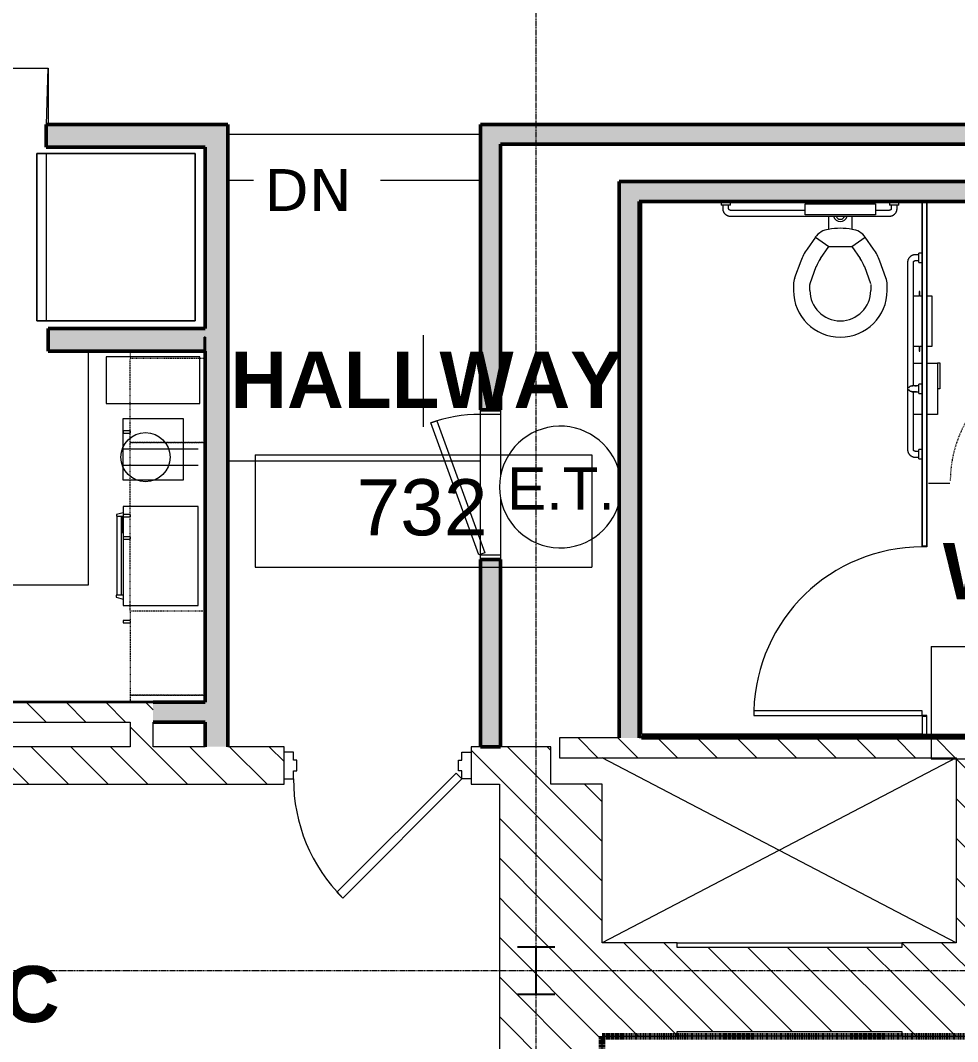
# Model space of a CAD drawing. Header units: inches. Extents: x -1106 to 1409, y -1111 to 918.
# Drawn here: x 0.9 to 201.2, y -244.4 to -26.2 of the extents above; entities that cross this region are included whole.
import ezdxf

# ---------------------------------------------------------------- set-up
doc = ezdxf.new("R2010")
doc.units = ezdxf.units.IN
doc.header["$MEASUREMENT"] = 0
for name, pattern in [('Dash', [0.25, 0.125, -0.125]), ('Double Dash 3_8_', [1, 0.375, -0.125, 0.125, -0.125, 0.125, -0.125]), ('Grid Line 1_4_', [0.4375, 0.25, -0.0625, 0.0625, -0.0625])]:
    doc.linetypes.add(name, pattern=pattern)
for name, color, linetype, lineweight in [('A-ANNO-NOTE', 131, 'Continuous', 9), ('A-AREA', 32, 'Continuous', 9), ('A-AREA-IDEN', 2, 'Continuous', 9), ('A-DETL', 90, 'Continuous', 13), ('A-DETL-THIN', 151, 'Continuous', 13), ('A-DOOR', 31, 'Continuous', 13), ('A-DOOR-FRAM', 31, 'Continuous', 20), ('A-FLOR-LEVL', 51, 'Continuous', 9), ('A-FLOR-LEVL-TEXT', 2, 'Continuous', 9), ('A-GENM', 13, 'Continuous', 9), ('A-WALL', 113, 'Continuous', 13), ('A-WALL-PATT', 111, 'Continuous', 13), ('I-WALL', 2, 'Continuous', 13), ('P-SANR-FIXT', 6, 'Continuous', 9), ('Q-CASE', 31, 'Continuous', 9), ('Q-SPCQ', 91, 'Continuous', 13), ('S-COLS-SYMB', 171, 'Continuous', 20), ('S-GRID', 1, 'Continuous', 9)]:
    doc.layers.add(name, color=color, linetype=linetype, lineweight=lineweight)
doc.styles.add('Arial', font='arial.ttf', dxfattribs={"height": 9})
doc.styles.add('Arial_3', font='arial.ttf', dxfattribs={"height": 12})
doc.styles.add('Arial_B', font='arialbd.ttf', dxfattribs={"height": 12})
doc.styles.add('Verdana', font='verdana.ttf', dxfattribs={"height": 9})
pattern_1 = [(135, (0, 0), (-4.24264, -4.24264), [])]
pattern_2 = [(45, (0, 0), (-8.4853, 8.4853), []), (135, (0, 0), (-8.4853, -8.4853), [])]

# ---------------------------------------------------------------- blocks, each defined once
blk = doc.blocks.new('Single-HM Frame - Stair Exst_ 36_-1031092-7TH FLOOR TELECOM UNDERFLOOR ROUTING PLAN')
at = {"layer": 'A-DOOR', "color": 53, "lineweight": 9}
for p, q in [((-18, 2.87), (7.46, 28.33)), ((8.7, 27.09), (-16.76, 1.64)), ((7.46, 28.33), (8.7, 27.09)), ((-16.76, 1.64), (-18, 2.87))]:
    blk.add_line(p, q, dxfattribs=at)
blk.add_arc((-18, 2.87), 36, 360, 44.99, dxfattribs=at)
at = {"layer": 'A-DOOR-FRAM', "color": 133}
for p, q in [((-20, 2.87), (-18, 2.87)), ((-18, 2.87), (-18, 1.12)), ((18, 2.87), (18, 1.12)), ((20, 2.87), (18, 2.87)), ((-18, 1.12), (-17.25, 1.12)), ((-17.25, 1.12), (-17.25, -1.12)), ((17.25, 1.12), (17.25, -1.12)), ((18, 1.12), (17.25, 1.12)), ((-18, -1.12), (-18, -2.87)), ((-17.25, -1.12), (-18, -1.12)), ((17.25, -1.12), (18, -1.12)), ((18, -1.12), (18, -2.87)), ((-18, -2.87), (-20, -2.87)), ((18, -2.87), (20, -2.87))]:
    blk.add_line(p, q, dxfattribs=at)
blk = doc.blocks.new('Grab Bar-Toilet - Standard-1416153-7TH FLOOR TELECOM UNDERFLOOR ROUTING PLAN')
at = {"layer": 'Q-SPCQ', "lineweight": 9}
for p, q in [((-43, 0), (-43, -0.75)), ((-41, -0.75), (-43, -0.75)), ((-42.62, -0.75), (-42.62, -1.5)), ((-41.37, -1.5), (-41.37, -0.75)), ((-41, -0.75), (-41, 0)), ((-25, -1.88), (-41, -1.88)), ((-7, -1.88), (-10, -1.88)), ((-7, 0), (-7, -0.75)), ((-5, -0.75), (-7, -0.75)), ((-6.62, -0.75), (-6.62, -1.5)), ((-5.38, -1.5), (-5.38, -0.75)), ((-5, -0.75), (-5, 0)), ((-41, -3.13), (-7, -3.13)), ((-3.13, -13), (-3.13, -53)), ((-1.88, -39.38), (-1.88, -13)), ((-0.75, -11.37), (-1.5, -11.37)), ((-1.5, -12.63), (-0.75, -12.63)), ((0, -11), (-0.75, -11)), ((-0.75, -13), (-0.75, -11)), ((-0.75, -13), (0, -13)), ((-1.88, -53), (-1.88, -40.59)), ((-0.75, -53.38), (-1.5, -53.38)), ((0, -53), (-0.75, -53)), ((-0.75, -55), (-0.75, -53)), ((-1.5, -54.63), (-0.75, -54.63)), ((-0.75, -55), (0, -55))]:
    blk.add_line(p, q, dxfattribs=at)
at = {"layer": 'Q-SPCQ', "color": 53, "lineweight": 9}
for p, q in [((0, -39), (-0.75, -39)), ((-0.75, -41), (-0.75, -39)), ((-0.75, -39.38), (-1.25, -39.38)), ((-1.25, -40.63), (-0.75, -40.63)), ((-0.75, -41), (0, -41))]:
    blk.add_line(p, q, dxfattribs=at)
at = {"layer": 'Q-SPCQ', "lineweight": 9, "flags": 128}
for points in [[(-42.62, -1.5), (-42.62, -1.56), (-42.62, -1.63), (-42.61, -1.69), (-42.6, -1.76), (-42.59, -1.82), (-42.58, -1.89), (-42.56, -1.95), (-42.54, -2.01), (-42.52, -2.07), (-42.5, -2.13), (-42.47, -2.19), (-42.44, -2.25), (-42.41, -2.31), (-42.38, -2.36), (-42.34, -2.42), (-42.3, -2.47), (-42.26, -2.52), (-42.22, -2.57), (-42.18, -2.62), (-42.13, -2.67), (-42.08, -2.71), (-42.04, -2.75), (-41.98, -2.79), (-41.93, -2.83), (-41.88, -2.87), (-41.82, -2.9), (-41.77, -2.93), (-41.71, -2.96), (-41.65, -2.99), (-41.59, -3.01), (-41.53, -3.04), (-41.47, -3.06), (-41.4, -3.07), (-41.34, -3.09), (-41.28, -3.1), (-41.21, -3.11), (-41.15, -3.12), (-41.08, -3.12), (-41.02, -3.13), (-41, -3.13)], [(-41, -1.88), (-41.01, -1.87), (-41.03, -1.87), (-41.04, -1.87), (-41.06, -1.87), (-41.07, -1.87), (-41.09, -1.86), (-41.1, -1.86), (-41.12, -1.86), (-41.13, -1.85), (-41.15, -1.85), (-41.16, -1.84), (-41.17, -1.83), (-41.19, -1.83), (-41.2, -1.82), (-41.21, -1.81), (-41.22, -1.8), (-41.24, -1.79), (-41.25, -1.78), (-41.26, -1.77), (-41.27, -1.76), (-41.28, -1.75), (-41.29, -1.74), (-41.3, -1.73), (-41.31, -1.72), (-41.32, -1.7), (-41.32, -1.69), (-41.33, -1.68), (-41.34, -1.66), (-41.34, -1.65), (-41.35, -1.64), (-41.35, -1.62), (-41.36, -1.61), (-41.36, -1.59), (-41.37, -1.58), (-41.37, -1.56), (-41.37, -1.55), (-41.37, -1.53), (-41.37, -1.52), (-41.37, -1.5), (-41.37, -1.5)], [(-7, -3.13), (-6.94, -3.12), (-6.87, -3.12), (-6.81, -3.11), (-6.74, -3.1), (-6.68, -3.09), (-6.61, -3.08), (-6.55, -3.06), (-6.49, -3.04), (-6.43, -3.02), (-6.37, -3), (-6.31, -2.97), (-6.25, -2.94), (-6.19, -2.91), (-6.14, -2.88), (-6.08, -2.84), (-6.03, -2.8), (-5.98, -2.76), (-5.93, -2.72), (-5.88, -2.68), (-5.83, -2.63), (-5.79, -2.58), (-5.75, -2.54), (-5.71, -2.48), (-5.67, -2.43), (-5.63, -2.38), (-5.6, -2.32), (-5.57, -2.27), (-5.54, -2.21), (-5.51, -2.15), (-5.49, -2.09), (-5.46, -2.03), (-5.44, -1.97), (-5.43, -1.9), (-5.41, -1.84), (-5.4, -1.78), (-5.39, -1.71), (-5.38, -1.65), (-5.38, -1.58), (-5.38, -1.52), (-5.38, -1.5)], [(-6.62, -1.5), (-6.63, -1.51), (-6.63, -1.53), (-6.63, -1.54), (-6.63, -1.56), (-6.63, -1.57), (-6.64, -1.59), (-6.64, -1.6), (-6.64, -1.62), (-6.65, -1.63), (-6.65, -1.65), (-6.66, -1.66), (-6.67, -1.67), (-6.67, -1.69), (-6.68, -1.7), (-6.69, -1.71), (-6.7, -1.72), (-6.71, -1.74), (-6.72, -1.75), (-6.73, -1.76), (-6.74, -1.77), (-6.75, -1.78), (-6.76, -1.79), (-6.77, -1.8), (-6.78, -1.81), (-6.8, -1.82), (-6.81, -1.82), (-6.82, -1.83), (-6.84, -1.84), (-6.85, -1.84), (-6.86, -1.85), (-6.88, -1.85), (-6.89, -1.86), (-6.91, -1.86), (-6.92, -1.87), (-6.94, -1.87), (-6.95, -1.87), (-6.97, -1.87), (-6.98, -1.87), (-7, -1.88), (-7, -1.88)], [(-1.5, -11.37), (-1.56, -11.38), (-1.63, -11.38), (-1.69, -11.39), (-1.76, -11.4), (-1.82, -11.41), (-1.89, -11.42), (-1.95, -11.44), (-2.01, -11.46), (-2.07, -11.48), (-2.13, -11.5), (-2.19, -11.53), (-2.25, -11.56), (-2.31, -11.59), (-2.36, -11.62), (-2.42, -11.66), (-2.47, -11.7), (-2.52, -11.74), (-2.57, -11.78), (-2.62, -11.82), (-2.67, -11.87), (-2.71, -11.92), (-2.75, -11.96), (-2.79, -12.02), (-2.83, -12.07), (-2.87, -12.12), (-2.9, -12.18), (-2.93, -12.23), (-2.96, -12.29), (-2.99, -12.35), (-3.01, -12.41), (-3.04, -12.47), (-3.06, -12.53), (-3.07, -12.6), (-3.09, -12.66), (-3.1, -12.72), (-3.11, -12.79), (-3.12, -12.85), (-3.12, -12.92), (-3.13, -12.98), (-3.13, -13)], [(-1.88, -13), (-1.87, -12.99), (-1.87, -12.97), (-1.87, -12.96), (-1.87, -12.94), (-1.87, -12.93), (-1.86, -12.91), (-1.86, -12.9), (-1.86, -12.88), (-1.85, -12.87), (-1.85, -12.85), (-1.84, -12.84), (-1.83, -12.83), (-1.83, -12.81), (-1.82, -12.8), (-1.81, -12.79), (-1.8, -12.78), (-1.79, -12.76), (-1.78, -12.75), (-1.77, -12.74), (-1.76, -12.73), (-1.75, -12.72), (-1.74, -12.71), (-1.73, -12.7), (-1.72, -12.69), (-1.7, -12.68), (-1.69, -12.68), (-1.68, -12.67), (-1.66, -12.66), (-1.65, -12.66), (-1.64, -12.65), (-1.62, -12.65), (-1.61, -12.64), (-1.59, -12.64), (-1.58, -12.63), (-1.56, -12.63), (-1.55, -12.63), (-1.53, -12.63), (-1.52, -12.63), (-1.5, -12.63), (-1.5, -12.63)], [(-3.13, -53), (-3.12, -53.06), (-3.12, -53.13), (-3.11, -53.19), (-3.1, -53.26), (-3.09, -53.32), (-3.08, -53.39), (-3.06, -53.45), (-3.04, -53.51), (-3.02, -53.57), (-3, -53.63), (-2.97, -53.69), (-2.94, -53.75), (-2.91, -53.81), (-2.88, -53.86), (-2.84, -53.92), (-2.8, -53.97), (-2.76, -54.02), (-2.72, -54.07), (-2.68, -54.12), (-2.63, -54.17), (-2.58, -54.21), (-2.54, -54.25), (-2.48, -54.29), (-2.43, -54.33), (-2.38, -54.37), (-2.32, -54.4), (-2.27, -54.43), (-2.21, -54.46), (-2.15, -54.49), (-2.09, -54.51), (-2.03, -54.54), (-1.97, -54.56), (-1.9, -54.57), (-1.84, -54.59), (-1.78, -54.6), (-1.71, -54.61), (-1.65, -54.62), (-1.58, -54.62), (-1.52, -54.63), (-1.5, -54.63)], [(-1.5, -53.38), (-1.51, -53.37), (-1.53, -53.37), (-1.54, -53.37), (-1.56, -53.37), (-1.57, -53.37), (-1.59, -53.36), (-1.6, -53.36), (-1.62, -53.36), (-1.63, -53.35), (-1.65, -53.35), (-1.66, -53.34), (-1.67, -53.33), (-1.69, -53.33), (-1.7, -53.32), (-1.71, -53.31), (-1.72, -53.3), (-1.74, -53.29), (-1.75, -53.28), (-1.76, -53.27), (-1.77, -53.26), (-1.78, -53.25), (-1.79, -53.24), (-1.8, -53.23), (-1.81, -53.22), (-1.82, -53.2), (-1.82, -53.19), (-1.83, -53.18), (-1.84, -53.16), (-1.84, -53.15), (-1.85, -53.14), (-1.85, -53.12), (-1.86, -53.11), (-1.86, -53.09), (-1.87, -53.08), (-1.87, -53.06), (-1.87, -53.05), (-1.87, -53.03), (-1.87, -53.02), (-1.88, -53), (-1.88, -53)]]:
    blk.add_lwpolyline(points, dxfattribs=at)
at = {"layer": 'Q-SPCQ', "color": 53, "lineweight": 9, "flags": 128}
for points in [[(-2.85, -39.83), (-2.84, -39.8), (-2.83, -39.78), (-2.83, -39.76), (-2.82, -39.73), (-2.8, -39.71), (-2.79, -39.69), (-2.78, -39.67), (-2.77, -39.65), (-2.75, -39.63), (-2.74, -39.61), (-2.72, -39.59), (-2.7, -39.57), (-2.69, -39.55), (-2.67, -39.53), (-2.65, -39.52), (-2.63, -39.5), (-2.61, -39.49), (-2.59, -39.47), (-2.57, -39.46), (-2.54, -39.45), (-2.52, -39.44), (-2.5, -39.43), (-2.48, -39.42), (-2.45, -39.41), (-2.43, -39.4), (-2.41, -39.39), (-2.38, -39.39), (-2.36, -39.38), (-2.33, -39.38), (-2.31, -39.38), (-2.28, -39.38), (-2.26, -39.38), (-2.25, -39.38)], [(-2.25, -40.63), (-2.27, -40.62), (-2.3, -40.62), (-2.32, -40.62), (-2.35, -40.62), (-2.37, -40.61), (-2.4, -40.61), (-2.42, -40.6), (-2.45, -40.59), (-2.47, -40.58), (-2.49, -40.58), (-2.52, -40.57), (-2.54, -40.55), (-2.56, -40.54), (-2.58, -40.53), (-2.6, -40.52), (-2.62, -40.5), (-2.64, -40.49), (-2.66, -40.47), (-2.68, -40.45), (-2.7, -40.44), (-2.72, -40.42), (-2.73, -40.4), (-2.75, -40.38), (-2.76, -40.36), (-2.78, -40.34), (-2.79, -40.32), (-2.8, -40.29), (-2.81, -40.27), (-2.82, -40.25), (-2.83, -40.23), (-2.84, -40.2), (-2.85, -40.18)], [(-2.25, -39.38), (-2.25, -39.38), (-2.25, -39.38), (-2.24, -39.38), (-2.24, -39.38), (-2.23, -39.38), (-2.22, -39.38), (-2.21, -39.38), (-2.2, -39.38), (-2.19, -39.38), (-2.17, -39.38), (-2.15, -39.38), (-2.14, -39.38), (-2.12, -39.38), (-2.1, -39.38), (-2.08, -39.38), (-2.05, -39.38), (-2.03, -39.38)], [(-1.25, -39.38), (-1.29, -39.38), (-1.33, -39.38), (-1.37, -39.38), (-1.41, -39.38), (-1.45, -39.38), (-1.49, -39.38), (-1.53, -39.38), (-1.56, -39.38), (-1.6, -39.38), (-1.64, -39.38), (-1.68, -39.38), (-1.71, -39.38), (-1.75, -39.38), (-1.78, -39.38), (-1.81, -39.38), (-1.85, -39.38), (-1.88, -39.38), (-1.91, -39.38), (-1.94, -39.38), (-1.97, -39.38), (-1.99, -39.38), (-2.02, -39.38), (-2.05, -39.38), (-2.07, -39.38), (-2.09, -39.38), (-2.11, -39.38), (-2.13, -39.38), (-2.15, -39.38), (-2.17, -39.38), (-2.18, -39.38), (-2.2, -39.38), (-2.21, -39.38), (-2.22, -39.38), (-2.23, -39.38), (-2.24, -39.38), (-2.24, -39.38), (-2.25, -39.38), (-2.25, -39.38), (-2.25, -39.38)], [(-1.25, -40.63), (-1.29, -40.63), (-1.33, -40.63), (-1.37, -40.63), (-1.41, -40.63), (-1.45, -40.63), (-1.49, -40.63), (-1.53, -40.63), (-1.56, -40.63), (-1.6, -40.63), (-1.64, -40.63), (-1.68, -40.63), (-1.71, -40.63), (-1.75, -40.63), (-1.78, -40.63), (-1.81, -40.63), (-1.85, -40.63), (-1.88, -40.63), (-1.91, -40.63), (-1.94, -40.63), (-1.97, -40.63), (-1.99, -40.63), (-2.02, -40.63), (-2.05, -40.63), (-2.07, -40.63), (-2.09, -40.63), (-2.11, -40.63), (-2.13, -40.63), (-2.15, -40.63), (-2.17, -40.63), (-2.18, -40.63), (-2.2, -40.63), (-2.21, -40.63), (-2.22, -40.63), (-2.23, -40.63), (-2.24, -40.63), (-2.24, -40.63), (-2.25, -40.63), (-2.25, -40.63), (-2.25, -40.63)], [(-2.25, -40.63), (-2.25, -40.63), (-2.25, -40.63), (-2.24, -40.63), (-2.24, -40.63), (-2.23, -40.63), (-2.22, -40.63), (-2.21, -40.63), (-2.2, -40.63), (-2.19, -40.63), (-2.17, -40.63), (-2.15, -40.63), (-2.14, -40.63), (-2.12, -40.63), (-2.1, -40.63), (-2.08, -40.63), (-2.05, -40.63), (-2.03, -40.63), (-2, -40.63), (-1.97, -40.63), (-1.95, -40.63), (-1.92, -40.63), (-1.89, -40.63), (-1.86, -40.63), (-1.82, -40.63), (-1.79, -40.63), (-1.76, -40.63), (-1.72, -40.63), (-1.69, -40.63), (-1.65, -40.63), (-1.61, -40.63), (-1.57, -40.63), (-1.54, -40.63), (-1.5, -40.63), (-1.46, -40.63), (-1.42, -40.63), (-1.38, -40.63), (-1.34, -40.63), (-1.3, -40.63), (-1.26, -40.63), (-1.25, -40.63)], [(-1.57, -39.38), (-1.54, -39.38), (-1.5, -39.38), (-1.46, -39.38), (-1.42, -39.38), (-1.38, -39.38), (-1.34, -39.38), (-1.3, -39.38), (-1.26, -39.38), (-1.25, -39.38)]]:
    blk.add_lwpolyline(points, dxfattribs=at)
blk = doc.blocks.new('Refrigerator-Side-by-Side-with_Ice_and_Water_Dispenser - 36_-1508285-7TH FLOOR TELECOM UNDERFLOOR ROUTING PLAN')
at = {"layer": 'Q-SPCQ', "lineweight": 9}
for p, q in [((17.875, -2), (-17.875, -2)), ((-17.875, -2), (-17.875, -35.875)), ((-17.875, -2), (17.875, -2)), ((-17.875, -35.875), (-17.875, -2)), ((17.875, -35.875), (17.875, -2)), ((17.875, -2), (17.875, -35.875)), ((-17.875, -33.875), (17.875, -33.875)), ((-17.875, -35.875), (17.875, -35.875)), ((17.875, -35.875), (-17.875, -35.875))]:
    blk.add_line(p, q, dxfattribs=at)
blk = doc.blocks.new('FP_11-7TH FLOOR TELECOM UNDERFLOOR ROUTING PLAN')
at = {"layer": 'A-WALL-PATT', "color": 254, "lineweight": 9}
for p, q in [((139.65, -178.7), (139.65, -178.69)), ((145.65, -178.7), (145.65, -178.69)), ((151.65, -178.7), (151.65, -178.69)), ((157.65, -178.7), (157.65, -178.69)), ((163.65, -178.7), (163.65, -178.69)), ((169.65, -178.7), (169.65, -178.69)), ((175.65, -178.7), (175.65, -178.69)), ((181.65, -178.7), (181.65, -178.69)), ((187.65, -178.7), (187.65, -178.69)), ((193.65, -178.7), (193.65, -178.69)), ((199.65, -178.7), (199.65, -178.69)), ((205.65, -178.7), (205.65, -178.69))]:
    blk.add_line(p, q, dxfattribs=at)
blk = doc.blocks.new('Basic Wall _ Wall Tile - Restroom 3x6  - 1_2_ Higher - ___-2703599-7TH FLOOR TELECOM UNDERFLOOR ROUTING PLAN')
at = {"layer": 'A-WALL-PATT', "lineweight": 9}
h = blk.add_hatch(dxfattribs=at)
h.set_pattern_fill('FP_12', color=254, style=0, pattern_type=2)
h.set_pattern_definition([(90, (133.648, -178.994), (-6, 4e-16), [8.5, 0]), (0, (133.648, -174.744), (0, -8.5), [6, 0]), (0, (133.648, -178.994), (0, -8.5), [6, 0]), (0, (133.648, -170.494), (0, -8.5), [6, 0])])
h.paths.add_polyline_path([(133.4, -179.24), (133.65, -179.24), (133.65, -178.99)], flags=0)
at = {"layer": 'I-WALL', "color": 253}
for p, q in [((205.9, -178.74), (133.9, -178.74)), ((133.65, -179.24), (133.4, -179.24))]:
    blk.add_line(p, q, dxfattribs=at)
at = {"layer": 'I-WALL', "color": 253, "flags": 128}
for points in [[(133.65, -178.99), (133.66, -178.99), (133.68, -178.96), (133.72, -178.92), (133.77, -178.87), (133.83, -178.81), (133.9, -178.74)], [(205.9, -178.74), (205.83, -178.81), (205.77, -178.87), (205.72, -178.92), (205.68, -178.96), (205.66, -178.99), (205.65, -178.99)]]:
    blk.add_lwpolyline(points, dxfattribs=at)
at = {"layer": 'I-WALL', "color": 253}
blk.add_blockref('FP_11-7TH FLOOR TELECOM UNDERFLOOR ROUTING PLAN', (0, 0), dxfattribs=at)
blk = doc.blocks.new('Sanitary Napkin Disposal - Bobrick B354 Partition Mounted - B-354-2883995-7TH FLOOR TELECOM UNDERFLOOR ROUTING PLAN')
at = {"layer": 'Q-SPCQ', "lineweight": 9}
for p, q in [((-5.375, 2.375), (-5.375, 1.125)), ((5.375, 1.125), (5.375, 2.375)), ((-5.375, 1.125), (-6.375, 1.125)), ((-6.375, 1.125), (-6.375, 1)), ((-6.375, 1), (-5.375, 1)), ((-5.375, 1), (-5.375, 0.5)), ((6.375, 1.125), (5.375, 1.125)), ((5.375, 0.5), (5.375, 1)), ((5.375, 1), (6.375, 1)), ((6.375, 1), (6.375, 1.125)), ((-5.375, -0.5), (-5.375, -1.625)), ((-5.375, -1.625), (5.375, -1.625)), ((5.375, -1.625), (5.375, -0.5))]:
    blk.add_line(p, q, dxfattribs=at)
blk = doc.blocks.new('Seat_Cover_Dispenser-Bradley_Corp-583 - Seat_Cover_Dispenser-Bradley_Corp-583-2886109-7TH FLOOR TELECOM UNDERFLOOR ROUTING PLAN')
at = {"layer": 'Q-SPCQ', "color": 53, "lineweight": 9}
for p, q in [((168.65, -67.74), (168.65, -65.37)), ((168.65, -65.37), (183.65, -65.37)), ((183.65, -65.37), (183.65, -67.74)), ((183.65, -67.74), (168.65, -67.74))]:
    blk.add_line(p, q, dxfattribs=at)
blk = doc.blocks.new('312 - 3_-0_-3156692-7TH FLOOR TELECOM UNDERFLOOR ROUTING PLAN')
at = {"layer": 'Q-CASE', "color": 53}
for p, q in [((-2.14, 19.94), (-2.62, 19.94)), ((-2.62, 19.94), (-2.62, 18.44)), ((-2.14, 18.44), (-2.14, 19.94)), ((2.61, 19.94), (2.13, 19.94)), ((2.13, 19.94), (2.13, 18.44)), ((2.61, 18.44), (2.61, 19.94)), ((-2.14, 18.44), (-2.62, 18.44)), ((2.61, 18.44), (2.13, 18.44))]:
    blk.add_line(p, q, dxfattribs=at)
at = {"layer": 'Q-CASE', "linetype": 'Dash'}
for p, q in [((-18, 2.44), (-18, 18.44)), ((-18, 18.44), (18, 18.44)), ((18, 18.44), (18, 2.44)), ((18, 2.44), (-18, 2.44))]:
    blk.add_line(p, q, dxfattribs=at)
blk = doc.blocks.new('Coffee Maker - BUNN - Coffee_Maker-Commercial-2913680-7TH FLOOR TELECOM UNDERFLOOR ROUTING PLAN')
at = {"layer": 'Q-SPCQ', "lineweight": 9}
for p, q in [((-5, 10), (-5, 0)), ((5, 10), (-5, 10)), ((5, -10), (5, 10)), ((-5, 0), (-5, -10)), ((-5, -10), (5, -10))]:
    blk.add_line(p, q, dxfattribs=at)
blk = doc.blocks.new('Coffee Maker - BUNN - Water Machine-2915834-7TH FLOOR TELECOM UNDERFLOOR ROUTING PLAN')
at = {"layer": 'Q-SPCQ', "lineweight": 9}
for p, q in [((-6.5, 6.5), (-6.5, 0)), ((6.5, 6.5), (-6.5, 6.5)), ((6.5, -6.5), (6.5, 6.5)), ((-6.5, 0), (-6.5, -6.5)), ((-6.5, -6.5), (6.5, -6.5))]:
    blk.add_line(p, q, dxfattribs=at)
blk = doc.blocks.new('311 - 1_-6_-3546478-7TH FLOOR TELECOM UNDERFLOOR ROUTING PLAN')
at = {"layer": 'Q-CASE', "linetype": 'Dash'}
for p, q in [((9, -2.44), (-9, -2.44)), ((-9, -2.44), (-9, -18.44)), ((9, -18.44), (9, -2.44)), ((-9, -18.44), (9, -18.44))]:
    blk.add_line(p, q, dxfattribs=at)
at = {"layer": 'Q-CASE', "color": 53}
for p, q in [((-7, -18.44), (-6.51, -18.44)), ((-7, -18.44), (-7, -19.94)), ((-6.51, -19.94), (-6.51, -18.44)), ((-7, -19.94), (-6.51, -19.94))]:
    blk.add_line(p, q, dxfattribs=at)
blk = doc.blocks.new('Upper Cabinet-Filler-Wall - 36_ H-4856006-7TH FLOOR TELECOM UNDERFLOOR ROUTING PLAN')
at = {"layer": 'Q-CASE', "linetype": 'Dash'}
for p, q in [((1.92, 18.44), (0.42, 18.44)), ((0.42, 18.44), (0.42, 2.44)), ((1.92, 2.44), (1.92, 18.44)), ((0.42, 2.44), (1.92, 2.44))]:
    blk.add_line(p, q, dxfattribs=at)
blk = doc.blocks.new('311 - 1_-6_-3546519-7TH FLOOR TELECOM UNDERFLOOR ROUTING PLAN')
at = {"layer": 'Q-CASE', "color": 53}
for p, q in [((-6.51, 19.94), (-7, 19.94)), ((-7, 19.94), (-7, 18.44)), ((-6.51, 18.44), (-6.51, 19.94)), ((-6.51, 18.44), (-7, 18.44))]:
    blk.add_line(p, q, dxfattribs=at)
at = {"layer": 'Q-CASE', "linetype": 'Dash'}
for p, q in [((-9, 2.44), (-9, 18.44)), ((-9, 18.44), (9, 18.44)), ((9, 18.44), (9, 2.44)), ((9, 2.44), (-9, 2.44))]:
    blk.add_line(p, q, dxfattribs=at)
blk = doc.blocks.new('Toilet Partition-Generic-Floor Mount - 36_ x 60_ Starter-1256305-7TH FLOOR TELECOM UNDERFLOOR ROUTING PLAN')
at = {"layer": 'Q-SPCQ', "lineweight": 9}
for p, q in [((-22.13, 62.37), (-12.12, 62.37)), ((-17.13, 61.37), (-17.13, 2.63)), ((-12, 61.87), (10.3, 49)), ((13.87, 62.37), (18.37, 62.37))]:
    blk.add_line(p, q, dxfattribs=at)
at = {"layer": 'Q-SPCQ', "linetype": 'Dash', "lineweight": 9}
blk.add_arc((-12, 61.87), 25.75, 330, 360, dxfattribs=at)
blk = doc.blocks.new('Toilet Partition-Accessible - Toilet Partition-Accessible-3065828-7TH FLOOR TELECOM UNDERFLOOR ROUTING PLAN')
at = {"layer": 'Q-SPCQ', "color": 53, "lineweight": 9}
for p, q in [((-0.5, 123.94), (-0.5, 119.94)), ((0.5, 123.94), (-0.5, 123.94)), ((0.5, 119.94), (0.5, 123.94)), ((0.5, 123.94), (60.5, 123.94)), ((60.5, 10.13), (60.5, 123.94)), ((-0.5, 119.94), (0.5, 119.94)), ((0.5, 119.94), (0.5, 118.94)), ((36.5, 119.94), (0.5, 119.94)), ((0.5, 118.94), (36.5, 118.94)), ((36.5, 118.94), (36.5, 119.94)), ((-0.5, 83.94), (0.5, 83.94)), ((-0.5, 10.13), (-0.5, 83.94)), ((0.5, 83.94), (0.5, 10.13)), ((0.5, 10.13), (-0.5, 10.13))]:
    blk.add_line(p, q, dxfattribs=at)
blk.add_arc((0.51, 119.94), 36, 269.9779, 358.4083, dxfattribs=at)
blk = doc.blocks.new('Toilet_Tissue_Dispenser-Bradley_Corp-Partition_Mount-5422 - 5422-V43-7TH FLOOR TELECOM UNDERFLOOR ROUTING PLAN')
at = {"layer": 'A-GENM', "color": 53}
for p, q in [((196.9, -99.37), (196.9, -99.32)), ((196.9, -99.32), (197.4, -99.32)), ((197.4, -99.32), (197.4, -104.86)), ((197.4, -104.86), (196.9, -104.86))]:
    blk.add_line(p, q, dxfattribs=at)
at = {"layer": 'Q-SPCQ', "color": 53, "lineweight": 9}
for p, q in [((191.77, -99.37), (193.65, -99.37)), ((194.65, -99.37), (196.9, -99.37)), ((196.9, -99.37), (196.9, -110.37)), ((193.65, -110.37), (191.77, -110.37)), ((196.9, -110.37), (194.65, -110.37))]:
    blk.add_line(p, q, dxfattribs=at)
blk = doc.blocks.new('Toilet-Commercial-Wall - 19_ Seat Height-1063286-7TH FLOOR TELECOM UNDERFLOOR ROUTING PLAN')
at = {"layer": 'P-SANR-FIXT', "color": 53}
for p, q in [((5.94, 21.12), (5.94, 19.83)), ((9.44, 19.83), (9.44, 21.12)), ((10.79, 16.04), (9.47, 19.66)), ((22.41, 19.66), (21.1, 16.04)), ((22.44, 21.12), (22.44, 19.83)), ((25.94, 19.83), (25.94, 21.12)), ((6.18, 18.46), (7.5, 14.85)), ((24.38, 14.85), (25.7, 18.46)), ((13.47, 11.77), (11.69, 14.31)), ((20.19, 14.31), (18.42, 11.77)), ((8.82, 12.3), (10.6, 9.76)), ((13.47, 11.77), (10.6, 9.76)), ((18.42, 11.77), (13.47, 11.77)), ((21.28, 9.76), (18.42, 11.77)), ((21.28, 9.76), (23.06, 12.3)), ((13.44, 8.08), (13.44, 5.24)), ((18.44, 5.25), (18.44, 8.08)), ((13.44, 2.62), (13.44, 2.13)), ((14.94, 2.13), (14.94, 2.62)), ((16.94, 2.13), (16.94, 2.62)), ((18.44, 2.13), (18.44, 2.62))]:
    blk.add_line(p, q, dxfattribs=at)
for centre, radius, start, end in [((15.94, 21.12), 10, 90, 180), ((15.94, 21.12), 10, 0, 90), ((15.94, 21.12), 6.5, 90, 180), ((15.94, 21.12), 6.5, 0, 90), ((9.94, 19.83), 4, 180, 200), ((21.94, 19.83), 0.5, 340, 0), ((21.94, 19.83), 4, 340, 0), ((17.83, 18.61), 7.5, 200, 215), ((14.05, 18.61), 7.5, 325, 340), ((17.83, 18.61), 11, 200, 215), ((14.05, 18.61), 11, 325, 340), ((13.88, 12.06), 4, 215, 263.7549), ((18.01, 12.06), 4, 276.2451, 325), ((15.94, 20.46), 12.62, 258.5767, 281.4233), ((15.94, 4.9), 1.5, 14.2101, 166.1285), ((15.94, 4.91), 0.996, 21.9682, 158.5927)]:
    blk.add_arc(centre, radius, start, end, dxfattribs=at)
blk = doc.blocks.new('Viking_Convection_Oven_4873 - 24_ HIGH SPEED CONVECTION OVEN VHSO205-3549344-7TH FLOOR TELECOM UNDERFLOOR ROUTING PLAN')
at = {"layer": 'Q-SPCQ', "color": 53, "lineweight": 9}
for p, q in [((11.35, 0), (-9.87, 0)), ((-9.87, 0), (-9.87, -16)), ((11.35, -16), (11.35, 0)), ((-9.87, -16), (-8.11, -16)), ((-8.5, -16), (-8.1, -17.49)), ((-7.75, -17.49), (-7.75, -16)), ((-7.75, -16.25), (-4.26, -16.25)), ((9.1, -16.41), (-7.75, -16.41)), ((-7.75, -17.41), (9.1, -17.41)), ((-7.62, -16), (-3.36, -16)), ((-4.26, -16.25), (-4.26, -16)), ((-2.87, -16), (11.35, -16)), ((9.1, -16), (9.1, -17.52)), ((9.55, -17.52), (9.95, -16)), ((-8.1, -17.49), (-7.75, -17.49)), ((9.1, -17.52), (9.55, -17.52))]:
    blk.add_line(p, q, dxfattribs=at)
blk = doc.blocks.new('Water Heater - Expansion Tank-4854030-7TH FLOOR TELECOM UNDERFLOOR ROUTING PLAN')
at = {"layer": 'P-SANR-FIXT', "color": 53}
for start, end in [(13.7004, 180), (180, 346.2996)]:
    blk.add_arc((0, 0), 13, start, end, dxfattribs=at)
blk = doc.blocks.new('Attic Access - 30_ x 80_ SOLID CORE-4854607-7TH FLOOR TELECOM UNDERFLOOR ROUTING PLAN')
at = {"layer": 'A-DOOR', "color": 253}
for p, q in [((-17, 2.12), (-16, 2.12)), ((-16, 2.12), (-16, -2.13)), ((14, 2.12), (15, 2.12)), ((14, -2.13), (14, 2.12)), ((-16, -2.13), (-17, -2.13)), ((15, -2.13), (14, -2.13))]:
    blk.add_line(p, q, dxfattribs=at)
at = {"layer": 'A-DOOR', "color": 133, "lineweight": 20}
for p, q in [((-14.66, -11.47), (13.53, -1.21)), ((13.53, -1.21), (14, -2.5)), ((14, -2.5), (-14.19, -12.76)), ((-14.19, -12.76), (-14.66, -11.47))]:
    blk.add_line(p, q, dxfattribs=at)
at = {"layer": 'A-DOOR', "color": 53, "lineweight": 9}
blk.add_arc((14, -2.5), 30, 179.5, 200, dxfattribs=at)
blk = doc.blocks.new('18433_1 - AEO NY - CENTRAL_rvt-1-7TH FLOOR TELECOM UNDERFLOOR ROUTING PLAN')
at = {"layer": 'A-WALL-PATT'}
for points in [[(6.4, -53.24), (40.4, -53.24), (40.4, -48.37), (6.4, -48.37)], [(45.27, -181.37), (45.27, -48.37), (40.4, -48.37), (40.4, -181.37)], [(267.65, -52.62), (267.65, -48.37), (99.27, -48.37), (99.27, -52.62), (232.36, -52.62)], [(128.9, -179.49), (133.15, -179.49), (133.15, -60.62), (128.9, -60.62), (128.9, -178.63)], [(254.91, -64.87), (271.9, -64.87), (271.9, -60.62), (133.15, -60.62), (133.15, -64.87), (232.36, -64.87)], [(40.4, -96.87), (40.4, -91.99), (6.84, -91.99), (6.84, -96.87)], [(40.4, -176.12), (40.4, -171.87), (29.27, -171.87), (29.27, -176.12), (29.35, -176.12)]]:
    blk.add_hatch(color=253, dxfattribs=at).paths.add_polyline_path(points, flags=0)
h = blk.add_hatch(color=253, dxfattribs=at)
h.paths.add_polyline_path([(99.27, -181.37), (103.52, -181.37), (103.52, -141.36), (99.27, -141.36), (99.27, -178.63)], flags=0)
h.paths.add_polyline_path([(99.27, -109.36), (103.52, -109.36), (103.52, -52.62), (99.27, -52.62), (99.27, -100.64)], flags=0)
at = {"layer": 'A-WALL-PATT', "lineweight": 9}
h = blk.add_hatch(dxfattribs=at)
h.set_pattern_fill('FP_17', color=53, style=0, pattern_type=2)
h.set_pattern_definition(pattern_2)
h.paths.add_polyline_path([(40.4, -171.87), (40.4, -93.87), (40.27, -93.87), (40.27, -171.87)], flags=0)
h = blk.add_hatch(dxfattribs=at)
h.set_pattern_fill('FP_17', color=53, style=0, pattern_type=2)
h.set_pattern_definition(pattern_2)
h.paths.add_polyline_path([(40.4, -171.87), (40.4, -171.74), (-165.23, -171.74), (-165.23, -171.87), (29.35, -171.87)], flags=0)
h = blk.add_hatch(dxfattribs=at)
h.set_pattern_fill('FP_1', color=53, style=0, pattern_type=2)
h.set_pattern_definition(pattern_1)
h.paths.add_polyline_path([(24.4, -176.12), (24.4, -171.87), (-91.6, -171.87), (-91.6, -176.12), (6.8, -176.12)], flags=0)
h = blk.add_hatch(dxfattribs=at)
h.set_pattern_fill('FP_1', color=53, style=0, pattern_type=2)
h.set_pattern_definition(pattern_1)
h.paths.add_polyline_path([(29.27, -181.37), (29.27, -171.87), (24.4, -171.87), (24.4, -181.37)], flags=0)
h = blk.add_hatch(dxfattribs=at)
h.set_pattern_fill('FP_1', color=53, style=0, pattern_type=2)
h.set_pattern_definition(pattern_1)
h.paths.add_polyline_path([(200.9, -183.74), (200.9, -179.49), (116.15, -179.49), (116.15, -183.74), (187.25, -183.74)], flags=0)
at = {"layer": 'A-WALL-PATT', "lineweight": 5}
blk.add_hatch(color=9, dxfattribs=at).paths.add_polyline_path([(205.15, -179.49), (205.15, -178.99), (133.65, -178.99), (133.65, -179.49), (187.25, -179.49)], flags=0)
at = {"layer": 'A-WALL-PATT', "lineweight": 9}
h = blk.add_hatch(dxfattribs=at)
h.set_pattern_fill('FP_1', color=53, style=0, pattern_type=2)
h.set_pattern_definition(pattern_1)
h.paths.add_polyline_path([(205.15, -223.24), (205.15, -179.49), (200.9, -179.49), (200.9, -223.24)], flags=0)
h = blk.add_hatch(dxfattribs=at)
h.set_pattern_fill('FP_1', color=53, style=0, pattern_type=2)
h.set_pattern_definition(pattern_1)
h.paths.add_polyline_path([(114.27, -189.37), (114.27, -181.37), (97.27, -181.37), (97.27, -189.37), (103.27, -189.37)], flags=0)
h.paths.add_polyline_path([(57.27, -189.37), (57.27, -181.37), (-73.6, -181.37), (-73.6, -189.37), (6.8, -189.37)], flags=0)
h = blk.add_hatch(dxfattribs=at)
h.set_pattern_fill('FP_1', color=53, style=0, pattern_type=2)
h.set_pattern_definition(pattern_1)
h.paths.add_polyline_path([(125.27, -215.55), (125.27, -189.37), (103.27, -189.37), (103.27, -215.55)], flags=0)
h = blk.add_hatch(dxfattribs=at)
h.set_pattern_fill('FP_1', color=53, style=0, pattern_type=2)
h.set_pattern_definition(pattern_1)
h.paths.add_polyline_path([(125.27, -537.62), (125.27, -500.62), (103.27, -500.62), (103.27, -537.62)], flags=0)
h.paths.add_polyline_path([(125.27, -442.62), (125.27, -416.62), (103.27, -416.62), (103.27, -442.62)], flags=0)
h.paths.add_polyline_path([(125.27, -358.62), (125.27, -332.62), (103.27, -332.62), (103.27, -358.62)], flags=0)
h.paths.add_polyline_path([(125.27, -274.62), (125.27, -215.55), (103.27, -215.55), (103.27, -274.62)], flags=0)
h = blk.add_hatch(dxfattribs=at)
h.set_pattern_fill('FP_1', color=53, style=0, pattern_type=2)
h.set_pattern_definition(pattern_1)
h.paths.add_polyline_path([(633.4, -243.24), (633.4, -223.24), (585.27, -223.24), (585.27, -243.24), (627.18, -243.24)], flags=0)
h.paths.add_polyline_path([(537.27, -243.24), (537.27, -223.24), (513.27, -223.24), (513.27, -243.24)], flags=0)
h.paths.add_polyline_path([(465.27, -243.24), (465.27, -223.24), (441.27, -223.24), (441.27, -243.24), (457.91, -243.24)], flags=0)
h.paths.add_polyline_path([(393.27, -243.24), (393.27, -223.24), (333.27, -223.24), (333.27, -243.24), (367.69, -243.24)], flags=0)
h.paths.add_polyline_path([(277.47, -243.24), (285.27, -243.24), (285.27, -223.24), (261.27, -223.24), (261.27, -243.24)], flags=0)
h.paths.add_polyline_path([(213.27, -243.24), (213.27, -223.24), (189.27, -223.24), (189.27, -243.24)], flags=0)
h.paths.add_polyline_path([(125.27, -243.24), (141.27, -243.24), (141.27, -223.24), (125.27, -223.24)], flags=0)
h = blk.add_hatch(dxfattribs=at)
h.set_pattern_fill('FP_1', color=53, style=0, pattern_type=2)
h.set_pattern_definition(pattern_1)
h.paths.add_polyline_path([(189.27, -242.24), (189.27, -224.24), (141.27, -224.24), (141.27, -242.24), (187.25, -242.24)], flags=0)
at = {"layer": 'A-ANNO-NOTE', "color": 53}
for p, q in [((38.89, -117.76), (22.7, -117.76)), ((38.89, -121.24), (22.7, -121.24))]:
    blk.add_line(p, q, dxfattribs=at)
blk.add_circle((27.65, -119.5), 5.25, dxfattribs=at)
at = {"layer": 'A-AREA', "color": 53}
for p, q in [((-211.73, -36.37), (6.84, -36.37)), ((6.47, -48.37), (6.84, -36.37)), ((6.84, -36.37), (6.84, -48.37)), ((45.27, -50.49), (99.27, -50.49))]:
    blk.add_line(p, q, dxfattribs=at)
at = {"layer": 'A-DETL-THIN', "color": 53, "lineweight": 9}
for p, q in [((200.9, -183.74), (125.27, -223.24)), ((200.9, -223.24), (125.27, -183.74))]:
    blk.add_line(p, q, dxfattribs=at)
at = {"layer": 'A-FLOR-LEVL', "color": 53}
for p, q in [((99.27, -60.37), (45.27, -60.37)), ((99.27, -120.37), (45.27, -120.37))]:
    blk.add_line(p, q, dxfattribs=at)
at = {"layer": 'A-WALL', "color": 133, "lineweight": 20}
for p, q in [((24.4, -181.37), (-73.6, -181.37)), ((40.4, -181.37), (29.27, -181.37)), ((57.27, -181.37), (45.27, -181.37)), ((57.27, -189.37), (57.27, -181.37)), ((114.27, -181.37), (97.27, -181.37)), ((97.27, -181.37), (97.27, -189.37)), ((114.27, -189.37), (114.27, -181.37)), ((-73.6, -189.37), (57.27, -189.37)), ((97.27, -189.37), (103.27, -189.37)), ((103.27, -189.37), (103.27, -215.55)), ((125.27, -189.37), (114.27, -189.37)), ((125.27, -215.55), (125.27, -189.37)), ((103.27, -215.55), (103.27, -274.62)), ((125.27, -223.24), (125.27, -215.55)), ((141.27, -223.24), (125.27, -223.24)), ((141.27, -224.24), (141.27, -223.24)), ((189.27, -224.24), (141.27, -224.24)), ((200.9, -223.24), (189.27, -223.24)), ((189.27, -223.24), (189.27, -224.24)), ((125.27, -243.24), (141.27, -243.24)), ((125.27, -274.62), (125.27, -243.24)), ((141.27, -243.24), (141.27, -242.24)), ((141.27, -242.24), (189.27, -242.24)), ((189.27, -242.24), (189.27, -243.24)), ((189.27, -243.24), (213.27, -243.24))]:
    blk.add_line(p, q, dxfattribs=at)
at = {"layer": 'A-WALL', "color": 53, "lineweight": 9}
for p, q in [((141.27, -223.24), (189.27, -223.24)), ((189.27, -243.24), (141.27, -243.24))]:
    blk.add_line(p, q, dxfattribs=at)
at = {"layer": 'A-WALL-PATT', "lineweight": 30}
for p, q in [((40.4, -93.87), (40.27, -93.87)), ((40.27, -93.87), (40.27, -171.87)), ((40.4, -171.87), (40.4, -93.87)), ((40.4, -171.74), (-165.23, -171.74)), ((-165.23, -171.87), (40.4, -171.87)), ((40.27, -171.87), (40.4, -171.87)), ((40.4, -171.87), (40.4, -171.74))]:
    blk.add_line(p, q, dxfattribs=at)
at = {"layer": 'I-WALL', "color": 213, "lineweight": 50}
for p, q in [((40.4, -48.37), (6.4, -48.37)), ((6.4, -48.37), (6.4, -53.24)), ((45.27, -48.37), (40.4, -48.37)), ((45.27, -181.37), (45.27, -48.37)), ((267.65, -48.37), (99.27, -48.37)), ((99.27, -48.37), (99.27, -52.62)), ((6.4, -53.24), (40.4, -53.24)), ((40.4, -53.24), (40.4, -91.99)), ((99.27, -52.62), (99.27, -109.36)), ((103.52, -52.62), (267.65, -52.62)), ((103.52, -109.36), (103.52, -52.62)), ((128.9, -60.62), (128.9, -179.49)), ((133.15, -60.62), (128.9, -60.62)), ((267.65, -60.62), (133.15, -60.62)), ((133.15, -179.49), (133.15, -64.87)), ((133.15, -64.87), (267.02, -64.87)), ((40.4, -91.99), (6.84, -91.99)), ((6.84, -91.99), (6.84, -96.87)), ((6.84, -96.87), (40.4, -96.87)), ((40.4, -96.87), (40.4, -171.87)), ((99.27, -109.36), (103.52, -109.36)), ((103.52, -141.36), (99.27, -141.36)), ((99.27, -141.36), (99.27, -181.37)), ((103.52, -181.37), (103.52, -141.36)), ((40.4, -171.87), (29.27, -171.87)), ((29.27, -176.12), (40.4, -176.12)), ((40.4, -176.12), (40.4, -181.37)), ((205.15, -178.99), (133.65, -178.99)), ((133.65, -179.49), (205.15, -179.49)), ((99.27, -181.37), (103.52, -181.37))]:
    blk.add_line(p, q, dxfattribs=at)
at = {"layer": 'I-WALL', "color": 253}
for p, q in [((99.27, -140.37), (99.27, -110.37)), ((103.52, -110.37), (103.52, -123.7)), ((103.52, -128.04), (103.52, -140.37))]:
    blk.add_line(p, q, dxfattribs=at)
at = {"layer": 'I-WALL', "color": 133, "lineweight": 20}
for p, q in [((24.4, -171.87), (-91.6, -171.87)), ((29.27, -171.87), (24.4, -171.87)), ((-87.35, -176.12), (24.4, -176.12)), ((24.4, -176.12), (24.4, -181.37)), ((29.27, -181.37), (29.27, -176.12)), ((128.9, -179.49), (116.15, -179.49)), ((116.15, -179.49), (116.15, -183.74)), ((200.9, -179.49), (133.15, -179.49)), ((205.15, -179.49), (200.9, -179.49)), ((116.15, -183.74), (200.9, -183.74)), ((200.9, -183.74), (200.9, -223.24))]:
    blk.add_line(p, q, dxfattribs=at)
at = {"layer": 'Q-CASE'}
for p, q in [((15.4, -96.87), (15.4, -146.87)), ((15.4, -146.87), (-162.23, -146.87))]:
    blk.add_line(p, q, dxfattribs=at)
at = {"layer": 'Q-SPCQ', "color": 53, "lineweight": 9}
for p, q in [((194.65, -65.12), (193.65, -65.12)), ((193.65, -65.12), (193.65, -138.44)), ((194.65, -138.44), (194.65, -65.12)), ((193.65, -138.44), (194.65, -138.44)), ((194.65, -174.94), (193.65, -174.94)), ((193.65, -174.94), (193.65, -178.69)), ((194.65, -178.69), (194.65, -174.94)), ((193.65, -178.69), (194.65, -178.69))]:
    blk.add_line(p, q, dxfattribs=at)
at = {"layer": 'S-GRID', "linetype": 'Grid Line 1_4_'}
for p, q in [((111.15, -529.37), (111.15, 870.85)), ((965.79, -229.24), (-931.82, -229.24))]:
    blk.add_line(p, q, dxfattribs=at)
at = {"color": 53, "lineweight": 9}
for name, p, rotation in [('Refrigerator-Side-by-Side-with_Ice_and_Water_Dispenser - 36_-1508285-7TH FLOOR TELECOM UNDERFLOOR ROUTING PLAN', (40.27, -72.49), 269.9999999999995), ('Toilet Partition-Accessible - Toilet Partition-Accessible-3065828-7TH FLOOR TELECOM UNDERFLOOR ROUTING PLAN', (194.15, -54.74), 180), ('Toilet-Commercial-Wall - 19_ Seat Height-1063286-7TH FLOOR TELECOM UNDERFLOOR ROUTING PLAN', (192.09, -62.74), 180), ('Toilet Partition-Generic-Floor Mount - 36_ x 60_ Starter-1256305-7TH FLOOR TELECOM UNDERFLOOR ROUTING PLAN', (213.4, -62.74), 180), ('Sanitary Napkin Disposal - Bobrick B354 Partition Mounted - B-354-2883995-7TH FLOOR TELECOM UNDERFLOOR ROUTING PLAN', (194.15, -90.43), 89.99999999999966), ('Coffee Maker - BUNN - Coffee_Maker-Commercial-2913680-7TH FLOOR TELECOM UNDERFLOOR ROUTING PLAN', (29.27, -103.05), 269.9999999999997), ('Upper Cabinet-Filler-Wall - 36_ H-4856006-7TH FLOOR TELECOM UNDERFLOOR ROUTING PLAN', (42.84, -98.74), 89.99999999999991), ('311 - 1_-6_-3546519-7TH FLOOR TELECOM UNDERFLOOR ROUTING PLAN', (42.84, -107.37), 89.99999999999991), ('Attic Access - 30_ x 80_ SOLID CORE-4854607-7TH FLOOR TELECOM UNDERFLOOR ROUTING PLAN', (101.4, -126.37), 270), ('Coffee Maker - BUNN - Water Machine-2915834-7TH FLOOR TELECOM UNDERFLOOR ROUTING PLAN', (29.27, -117.8), 269.9999999999997), ('312 - 3_-0_-3156692-7TH FLOOR TELECOM UNDERFLOOR ROUTING PLAN', (42.84, -134.37), 89.99999999999991), ('Viking_Convection_Oven_4873 - 24_ HIGH SPEED CONVECTION OVEN VHSO205-3549344-7TH FLOOR TELECOM UNDERFLOOR ROUTING PLAN', (38.9, -139.87), 270.0000000000001), ('311 - 1_-6_-3546478-7TH FLOOR TELECOM UNDERFLOOR ROUTING PLAN', (42.84, -161.37), 269.9999999999999), ('Upper Cabinet-Filler-Wall - 36_ H-4856006-7TH FLOOR TELECOM UNDERFLOOR ROUTING PLAN', (42.84, -172.29), 89.99999999999991), ('Single-HM Frame - Stair Exst_ 36_-1031092-7TH FLOOR TELECOM UNDERFLOOR ROUTING PLAN', (77.27, -185.37), 180)]:
    blk.add_blockref(name, p, dxfattribs=dict(at, rotation=rotation))
for name, p in [('Grab Bar-Toilet - Standard-1416153-7TH FLOOR TELECOM UNDERFLOOR ROUTING PLAN', (193.65, -64.87)), ('Seat_Cover_Dispenser-Bradley_Corp-583 - Seat_Cover_Dispenser-Bradley_Corp-583-2886109-7TH FLOOR TELECOM UNDERFLOOR ROUTING PLAN', (0, 0)), ('Toilet_Tissue_Dispenser-Bradley_Corp-Partition_Mount-5422 - 5422-V43-7TH FLOOR TELECOM UNDERFLOOR ROUTING PLAN', (0, 0)), ('Water Heater - Expansion Tank-4854030-7TH FLOOR TELECOM UNDERFLOOR ROUTING PLAN', (116.31, -125.87)), ('Basic Wall _ Wall Tile - Restroom 3x6  - 1_2_ Higher - ___-2703599-7TH FLOOR TELECOM UNDERFLOOR ROUTING PLAN', (0, 0))]:
    blk.add_blockref(name, p, dxfattribs=at)
at = {"layer": 'A-ANNO-NOTE', "insert": (104.91, -121.69), "char_height": 9, "width": 28.179, "attachment_point": 1, "style": 'Arial'}
blk.add_mtext('E.T.', dxfattribs=at)
at = {"layer": 'A-FLOR-LEVL-TEXT', "color": 253, "insert": (53.04, -57.92), "char_height": 9, "width": 22.5494, "attachment_point": 1, "line_spacing_factor": 0.994243, "style": 'Verdana', "bg_fill": 3, "box_fill_scale": 1.25, "bg_fill_color": 256, "bg_fill_true_color": 13158600, "bg_fill_transparency": 0}
blk.add_mtext('DN', dxfattribs=at)
blk = doc.blocks.new('W-Wide Flange-Column - W10X49-819827-7TH FLOOR TELECOM UNDERFLOOR ROUTING PLAN')
at = {"layer": 'S-COLS-SYMB', "color": 63, "lineweight": 25}
for p, q in [((-4.01, 5.05), (4.01, 5.05)), ((0, 5.05), (0, -5.05)), ((-4.01, -5.05), (4.01, -5.05))]:
    blk.add_line(p, q, dxfattribs=at)
blk = doc.blocks.new('5649_structural model_2019_rvt-1-7TH FLOOR TELECOM UNDERFLOOR ROUTING PLAN')
at = {"color": 123, "lineweight": 13, "rotation": 180}
blk.add_blockref('W-Wide Flange-Column - W10X49-819827-7TH FLOOR TELECOM UNDERFLOOR ROUTING PLAN', (111.15, -229.24), dxfattribs=at)
blk = doc.blocks.new('Room Tag - Room Tag-84095-7TH FLOOR TELECOM UNDERFLOOR ROUTING PLAN')
at = {"layer": 'A-AREA-IDEN'}
for p, q in [((-0.375, -0.0625), (-0.375, -0.3125)), ((-0.375, -0.0625), (0.375, -0.0625)), ((0.375, -0.0625), (0.375, -0.3125)), ((-0.375, -0.3125), (0.375, -0.3125))]:
    blk.add_line(p, q, dxfattribs=at)

msp = doc.modelspace()

# ---------------------------------------------------------------- block references
at = {"lineweight": 5}
msp.add_blockref('18433_1 - AEO NY - CENTRAL_rvt-1-7TH FLOOR TELECOM UNDERFLOOR ROUTING PLAN', (0, 0), dxfattribs=at)

# ---------------------------------------------------------------- next in the draw order: linework, layer by layer
at = {"layer": 'A-AREA-IDEN'}
msp.add_line((87.05, -113.02), (87.06, -93.45), dxfattribs=at)
at = {"layer": 'A-DETL', "linetype": 'Double Dash 3_8_', "lineweight": 140}
for p, q in [((125.27, -243.24), (934.11, -243.24)), ((125.27, -555.62), (125.27, -243.24))]:
    msp.add_line(p, q, dxfattribs=at)

# ---------------------------------------------------------------- next in the draw order: block references
at = {"lineweight": 5}
msp.add_blockref('5649_structural model_2019_rvt-1-7TH FLOOR TELECOM UNDERFLOOR ROUTING PLAN', (0, 0), dxfattribs=at)
at = {"layer": 'A-AREA-IDEN', "xscale": 95.99999999999994, "yscale": 95.99999999999994, "zscale": 95.99999999999994}
for p in [(87.05, -113.02), (231.56, -153.93)]:
    msp.add_blockref('Room Tag - Room Tag-84095-7TH FLOOR TELECOM UNDERFLOOR ROUTING PLAN', p, dxfattribs=at)

# ---------------------------------------------------------------- next in the draw order: texts
at = {"layer": 'A-AREA-IDEN', "char_height": 12, "attachment_point": 1}
for s, insert, width, style in [('HALLWAY', (45.8, -96.95), 99.687, 'Arial_B'), ('732', (72.77, -124.2), 33.633, 'Arial_3'), ('WOMEN', (198.07, -137.86), 80.901, 'Arial_B'), ('STAIR C', (-57.76, -228.22), 79.992, 'Arial_B')]:
    msp.add_mtext(s, dxfattribs=dict(at, insert=insert, width=width, style=style))

doc.saveas('drawing.dxf')
